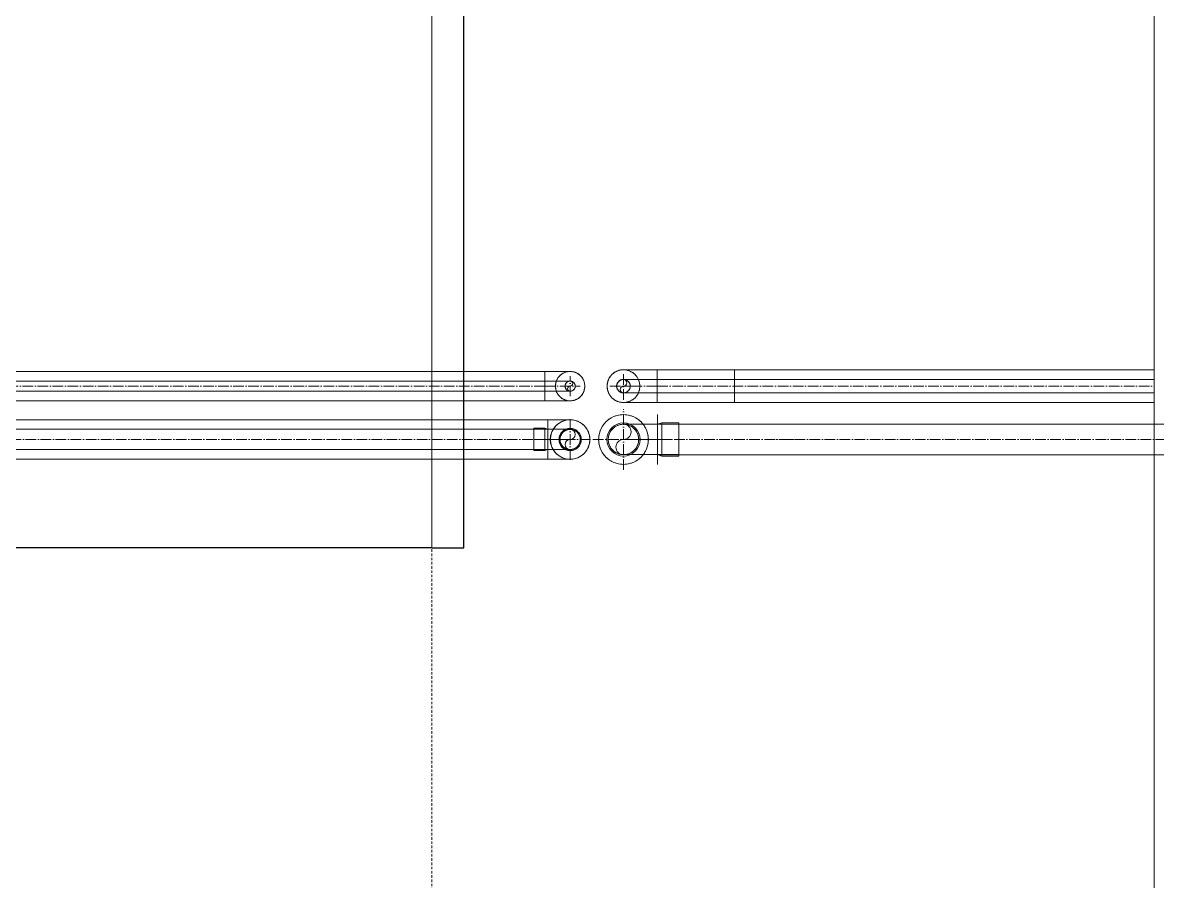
# Model space of a CAD drawing. Header units: millimetres. Extents: x -88595 to 880822, y -1054509 to -148035.
# Drawn here: x 183320 to 184383, y -243409 to -242604 of the extents above; entities that cross this region are included whole.
import ezdxf

# ---------------------------------------------------------------- set-up
doc = ezdxf.new("R2010")
doc.units = ezdxf.units.MM
doc.linetypes.add('$0$ADSK_Осевая', pattern=[14, 10, -2, 0, -2])
doc.linetypes.add('Сверху', pattern=[3.96875, 2.38125, -1.5875])
for name, color, linetype, lineweight in [('Изоляция', 7, 'Continuous', 18), ('Оборудование', 7, 'Continuous', 18), ('Стены внутренние', 7, 'Continuous', 18), ('Стены наружные', 7, 'Continuous', 18), ('Трубопровод', 7, 'Continuous', 18), ('Трубопроводы', 7, 'Continuous', 18), ('Узлы', 7, 'Continuous', 18)]:
    doc.layers.add(name, color=color, linetype=linetype, lineweight=lineweight)

# ---------------------------------------------------------------- blocks, each defined once
blk = doc.blocks.new('$0$ADSK_МедьПайка_Отвод-гнутая труба - Отвод _гнутая труба_-3197929-В_Координация_1 этаж ОВ3')
at = {"layer": 'Трубопроводы', "color": 190, "true_color": 0x8000ff}
for p, q in [((7780.8, 18652.2), (7780.8, 18647.4)), ((7780.8, 18647.4), (7780.8, 18642.7))]:
    blk.add_line(p, q, dxfattribs=at)
at = {"layer": 'Трубопроводы', "color": 190, "true_color": 0x8000ff, "flags": 128}
for points in [[(7780.8, 18652.2), (7781.7, 18652.2), (7782.7, 18652.2), (7783.6, 18652.2), (7784.6, 18652.2), (7785.5, 18652.2), (7786.4, 18652.2), (7787.4, 18652.2), (7788.3, 18652.2), (7789.2, 18652.2), (7790.1, 18652.2), (7790.9, 18652.2), (7791.8, 18652.2), (7792.6, 18652.2), (7793.4, 18652.2), (7794.2, 18652.2), (7795, 18652.2), (7795.8, 18652.2), (7796.5, 18652.2), (7797.2, 18652.2), (7797.9, 18652.2), (7798.5, 18652.2), (7799.1, 18652.2), (7799.7, 18652.2), (7800.3, 18652.2), (7800.8, 18652.2), (7801.3, 18652.2), (7801.8, 18652.2), (7802.2, 18652.2), (7802.6, 18652.2), (7803, 18652.2), (7803.3, 18652.2), (7803.6, 18652.2), (7803.8, 18652.2), (7804.1, 18652.2), (7804.2, 18652.2), (7804.4, 18652.2), (7804.5, 18652.2), (7804.6, 18652.2), (7804.6, 18652.2)], [(7799.8, 18647.4), (7799.8, 18647.6), (7799.8, 18647.8), (7799.9, 18648), (7799.9, 18648.2), (7799.9, 18648.4), (7800, 18648.6), (7800, 18648.7), (7800.1, 18648.9), (7800.1, 18649.1), (7800.2, 18649.3), (7800.3, 18649.5), (7800.4, 18649.6), (7800.5, 18649.8), (7800.6, 18650), (7800.7, 18650.1), (7800.8, 18650.3), (7800.9, 18650.4), (7801, 18650.6), (7801.1, 18650.7), (7801.3, 18650.8), (7801.4, 18651), (7801.6, 18651.1), (7801.7, 18651.2), (7801.9, 18651.3), (7802, 18651.4), (7802.2, 18651.5), (7802.3, 18651.6), (7802.5, 18651.7), (7802.7, 18651.8), (7802.9, 18651.9), (7803, 18651.9), (7803.2, 18652), (7803.4, 18652), (7803.6, 18652.1), (7803.8, 18652.1), (7804, 18652.2), (7804.2, 18652.2), (7804.3, 18652.2), (7804.5, 18652.2), (7804.6, 18652.2)], [(7804.6, 18652.2), (7804.8, 18652.2), (7805, 18652.2), (7805.2, 18652.2), (7805.3, 18652.1), (7805.5, 18652.1), (7805.7, 18652.1), (7805.9, 18652), (7806.1, 18652), (7806.3, 18651.9), (7806.4, 18651.8), (7806.6, 18651.7), (7806.8, 18651.7), (7807, 18651.6), (7807.1, 18651.5), (7807.3, 18651.4), (7807.4, 18651.3), (7807.6, 18651.1), (7807.7, 18651), (7807.9, 18650.9), (7808, 18650.7), (7808.1, 18650.6), (7808.3, 18650.5), (7808.4, 18650.3), (7808.5, 18650.2), (7808.6, 18650), (7808.7, 18649.8), (7808.8, 18649.7), (7808.9, 18649.5), (7809, 18649.3), (7809, 18649.2), (7809.1, 18649), (7809.2, 18648.8), (7809.2, 18648.6), (7809.2, 18648.4), (7809.3, 18648.2), (7809.3, 18648.1), (7809.3, 18647.9), (7809.3, 18647.7), (7809.4, 18647.5), (7809.4, 18647.4)], [(7804.6, 18642.7), (7804.6, 18642.7), (7804.5, 18642.7), (7804.4, 18642.7), (7804.3, 18642.7), (7804.1, 18642.7), (7803.9, 18642.7), (7803.7, 18642.7), (7803.4, 18642.7), (7803.1, 18642.7), (7802.7, 18642.7), (7802.3, 18642.7), (7801.9, 18642.7), (7801.4, 18642.7), (7801, 18642.7), (7800.4, 18642.7), (7799.9, 18642.7), (7799.3, 18642.7), (7798.7, 18642.7), (7798, 18642.7), (7797.4, 18642.7), (7796.7, 18642.7), (7796, 18642.7), (7795.2, 18642.7), (7794.4, 18642.7), (7793.6, 18642.7), (7792.8, 18642.7), (7792, 18642.7), (7791.2, 18642.7), (7790.3, 18642.7), (7789.4, 18642.7), (7788.5, 18642.7), (7787.6, 18642.7), (7786.7, 18642.7), (7785.8, 18642.7), (7784.8, 18642.7), (7783.9, 18642.7), (7782.9, 18642.7), (7782, 18642.7), (7781, 18642.7), (7780.8, 18642.7)], [(7804.6, 18642.7), (7804.4, 18642.7), (7804.2, 18642.7), (7804, 18642.7), (7803.8, 18642.7), (7803.6, 18642.8), (7803.5, 18642.8), (7803.3, 18642.9), (7803.1, 18642.9), (7802.9, 18643), (7802.7, 18643), (7802.6, 18643.1), (7802.4, 18643.2), (7802.2, 18643.3), (7802.1, 18643.4), (7801.9, 18643.5), (7801.7, 18643.6), (7801.6, 18643.7), (7801.5, 18643.9), (7801.3, 18644), (7801.2, 18644.1), (7801, 18644.3), (7800.9, 18644.4), (7800.8, 18644.5), (7800.7, 18644.7), (7800.6, 18644.9), (7800.5, 18645), (7800.4, 18645.2), (7800.3, 18645.4), (7800.2, 18645.5), (7800.2, 18645.7), (7800.1, 18645.9), (7800, 18646.1), (7800, 18646.3), (7799.9, 18646.4), (7799.9, 18646.6), (7799.9, 18646.8), (7799.9, 18647), (7799.8, 18647.2), (7799.8, 18647.4), (7799.8, 18647.4)], [(7809.4, 18647.4), (7809.3, 18647.2), (7809.3, 18647.1), (7809.3, 18646.9), (7809.3, 18646.7), (7809.3, 18646.5), (7809.2, 18646.3), (7809.2, 18646.1), (7809.1, 18645.9), (7809, 18645.8), (7809, 18645.6), (7808.9, 18645.4), (7808.8, 18645.2), (7808.7, 18645.1), (7808.6, 18644.9), (7808.5, 18644.7), (7808.4, 18644.6), (7808.3, 18644.4), (7808.2, 18644.3), (7808, 18644.2), (7807.9, 18644), (7807.8, 18643.9), (7807.6, 18643.8), (7807.5, 18643.6), (7807.3, 18643.5), (7807.2, 18643.4), (7807, 18643.3), (7806.8, 18643.2), (7806.7, 18643.1), (7806.5, 18643.1), (7806.3, 18643), (7806.1, 18642.9), (7806, 18642.9), (7805.8, 18642.8), (7805.6, 18642.8), (7805.4, 18642.7), (7805.2, 18642.7), (7805, 18642.7), (7804.8, 18642.7), (7804.6, 18642.7), (7804.6, 18642.7)]]:
    blk.add_lwpolyline(points, dxfattribs=at)
at = {"layer": 'Трубопроводы', "color": 190, "true_color": 0x8000ff}
for start, end in [(0, 180), (180, 0)]:
    blk.add_arc((7804.6, 18647.4), 4.76, start, end, dxfattribs=at)
blk = doc.blocks.new('$0$ADSK_МедьПайка_Отвод - Отвод медный под пайку двухраструбный-3266886-В_Координация_1 этаж ОВ3')
at = {"layer": 'Трубопроводы', "color": 134, "true_color": 0x00a6a6}
for p, q in [((3990.8, 16723.7), (3980.4, 16723.7)), ((3980.4, 16723.7), (3980.4, 16713.2)), ((3990.8, 16722.8), (3980.4, 16722.8)), ((3980.4, 16713.2), (3980.4, 16722.8)), ((3993.4, 16722.8), (3990.8, 16723.7)), ((3990.8, 16713.2), (3990.8, 16723.7)), ((3993.4, 16722.8), (3990.8, 16722.8)), ((3993.4, 16722.8), (3993.4, 16713.2)), ((3993.4, 16722.8), (3993.4, 16713.2)), ((3980.4, 16713.2), (3980.4, 16702.8)), ((3980.4, 16703.7), (3980.4, 16713.2)), ((3990.8, 16702.8), (3990.8, 16713.2)), ((3993.4, 16713.2), (3993.4, 16703.7)), ((3993.4, 16713.2), (3993.4, 16703.7)), ((3980.4, 16703.7), (3990.8, 16703.7)), ((3980.4, 16702.8), (3990.8, 16702.8)), ((3990.8, 16702.8), (3993.4, 16703.7)), ((3990.8, 16703.7), (3993.4, 16703.7))]:
    blk.add_line(p, q, dxfattribs=at)
at = {"layer": 'Трубопроводы', "color": 134, "true_color": 0x00a6a6, "flags": 128}
for points in [[(3993.4, 16722.8), (3994.2, 16722.8), (3995, 16722.8), (3995.9, 16722.8), (3996.7, 16722.8), (3997.5, 16722.8), (3998.4, 16722.8), (3999.2, 16722.8), (4000, 16722.8), (4000.8, 16722.8), (4001.5, 16722.8), (4002.3, 16722.8), (4003.1, 16722.8), (4003.8, 16722.8), (4004.5, 16722.8), (4005.2, 16722.8), (4005.9, 16722.8), (4006.6, 16722.8), (4007.2, 16722.8), (4007.8, 16722.8), (4008.4, 16722.8), (4009, 16722.8), (4009.5, 16722.8), (4010.1, 16722.8), (4010.6, 16722.8), (4011, 16722.8), (4011.5, 16722.8), (4011.9, 16722.8), (4012.3, 16722.8), (4012.6, 16722.8), (4012.9, 16722.8), (4013.2, 16722.8), (4013.5, 16722.8), (4013.7, 16722.8), (4013.9, 16722.8), (4014.1, 16722.8), (4014.2, 16722.8), (4014.3, 16722.8), (4014.3, 16722.8), (4014.4, 16722.8)], [(4004.8, 16713.2), (4004.8, 16713.6), (4004.9, 16714), (4004.9, 16714.4), (4005, 16714.8), (4005, 16715.1), (4005.1, 16715.5), (4005.2, 16715.9), (4005.3, 16716.2), (4005.4, 16716.6), (4005.6, 16716.9), (4005.7, 16717.3), (4005.9, 16717.6), (4006.1, 16718), (4006.3, 16718.3), (4006.5, 16718.6), (4006.7, 16718.9), (4007, 16719.2), (4007.2, 16719.5), (4007.5, 16719.8), (4007.7, 16720.1), (4008, 16720.3), (4008.3, 16720.6), (4008.6, 16720.8), (4008.9, 16721), (4009.2, 16721.3), (4009.5, 16721.5), (4009.9, 16721.6), (4010.2, 16721.8), (4010.6, 16722), (4010.9, 16722.1), (4011.3, 16722.2), (4011.6, 16722.4), (4012, 16722.5), (4012.4, 16722.6), (4012.7, 16722.6), (4013.1, 16722.7), (4013.5, 16722.7), (4013.9, 16722.8), (4014.3, 16722.8), (4014.4, 16722.8)], [(4014.4, 16722.8), (4014.7, 16722.8), (4015.1, 16722.7), (4015.5, 16722.7), (4015.9, 16722.6), (4016.3, 16722.6), (4016.6, 16722.5), (4017, 16722.4), (4017.4, 16722.3), (4017.7, 16722.2), (4018.1, 16722), (4018.4, 16721.9), (4018.8, 16721.7), (4019.1, 16721.5), (4019.4, 16721.3), (4019.7, 16721.1), (4020.1, 16720.9), (4020.4, 16720.6), (4020.6, 16720.4), (4020.9, 16720.1), (4021.2, 16719.9), (4021.5, 16719.6), (4021.7, 16719.3), (4021.9, 16719), (4022.2, 16718.7), (4022.4, 16718.4), (4022.6, 16718.1), (4022.8, 16717.7), (4022.9, 16717.4), (4023.1, 16717), (4023.2, 16716.7), (4023.4, 16716.3), (4023.5, 16716), (4023.6, 16715.6), (4023.7, 16715.2), (4023.7, 16714.9), (4023.8, 16714.5), (4023.8, 16714.1), (4023.9, 16713.7), (4023.9, 16713.3), (4023.9, 16713.2)], [(4014.4, 16703.7), (4014, 16703.7), (4013.6, 16703.7), (4013.2, 16703.8), (4012.8, 16703.8), (4012.5, 16703.9), (4012.1, 16704), (4011.7, 16704.1), (4011.4, 16704.2), (4011, 16704.3), (4010.7, 16704.5), (4010.3, 16704.6), (4010, 16704.8), (4009.6, 16705), (4009.3, 16705.2), (4009, 16705.4), (4008.7, 16705.6), (4008.4, 16705.8), (4008.1, 16706.1), (4007.8, 16706.3), (4007.5, 16706.6), (4007.3, 16706.9), (4007, 16707.2), (4006.8, 16707.5), (4006.6, 16707.8), (4006.3, 16708.1), (4006.1, 16708.4), (4006, 16708.8), (4005.8, 16709.1), (4005.6, 16709.4), (4005.5, 16709.8), (4005.4, 16710.1), (4005.2, 16710.5), (4005.1, 16710.9), (4005, 16711.2), (4005, 16711.6), (4004.9, 16712), (4004.9, 16712.4), (4004.9, 16712.8), (4004.8, 16713.1), (4004.8, 16713.2)], [(4023.9, 16713.2), (4023.9, 16712.9), (4023.9, 16712.5), (4023.8, 16712.1), (4023.8, 16711.7), (4023.7, 16711.3), (4023.6, 16711), (4023.5, 16710.6), (4023.4, 16710.2), (4023.3, 16709.9), (4023.1, 16709.5), (4023, 16709.2), (4022.8, 16708.8), (4022.6, 16708.5), (4022.4, 16708.2), (4022.2, 16707.9), (4022, 16707.6), (4021.8, 16707.3), (4021.5, 16707), (4021.3, 16706.7), (4021, 16706.4), (4020.7, 16706.1), (4020.4, 16705.9), (4020.1, 16705.7), (4019.8, 16705.4), (4019.5, 16705.2), (4019.2, 16705), (4018.9, 16704.8), (4018.5, 16704.7), (4018.2, 16704.5), (4017.8, 16704.4), (4017.5, 16704.2), (4017.1, 16704.1), (4016.7, 16704), (4016.4, 16703.9), (4016, 16703.9), (4015.6, 16703.8), (4015.2, 16703.8), (4014.8, 16703.7), (4014.5, 16703.7), (4014.4, 16703.7)], [(4014.4, 16703.7), (4014.3, 16703.7), (4014.3, 16703.7), (4014.2, 16703.7), (4014.1, 16703.7), (4013.9, 16703.7), (4013.8, 16703.7), (4013.5, 16703.7), (4013.3, 16703.7), (4013, 16703.7), (4012.7, 16703.7), (4012.4, 16703.7), (4012, 16703.7), (4011.6, 16703.7), (4011.2, 16703.7), (4010.7, 16703.7), (4010.2, 16703.7), (4009.7, 16703.7), (4009.2, 16703.7), (4008.6, 16703.7), (4008, 16703.7), (4007.4, 16703.7), (4006.7, 16703.7), (4006.1, 16703.7), (4005.4, 16703.7), (4004.7, 16703.7), (4004, 16703.7), (4003.3, 16703.7), (4002.5, 16703.7), (4001.7, 16703.7), (4001, 16703.7), (4000.2, 16703.7), (3999.4, 16703.7), (3998.6, 16703.7), (3997.8, 16703.7), (3996.9, 16703.7), (3996.1, 16703.7), (3995.3, 16703.7), (3994.4, 16703.7), (3993.6, 16703.7), (3993.4, 16703.7)]]:
    blk.add_lwpolyline(points, dxfattribs=at)
at = {"layer": 'Трубопроводы', "color": 134, "true_color": 0x00a6a6}
for radius, start, end in [(10.4, 0, 180), (10.4, 0, 180), (9.53, 0, 180), (9.53, 0, 180), (9.53, 0, 180), (10.4, 180, 0), (10.4, 180, 0), (9.53, 180, 0), (9.53, 180, 0), (9.53, 180, 0)]:
    blk.add_arc((4014.4, 16713.2), radius, start, end, dxfattribs=at)
blk = doc.blocks.new('$0$ADSK_МедьПайка_Отвод-гнутая труба - Отвод _гнутая труба_-V50-В_Координация_1 этаж ОВ3')
at = {"layer": 'Трубопроводы', "color": 190, "true_color": 0x8000ff}
for p, q in [((4096.1, 16763.2), (4096.1, 16769.6)), ((4096.1, 16756.9), (4096.1, 16763.2))]:
    blk.add_line(p, q, dxfattribs=at)
at = {"layer": 'Трубопроводы', "color": 190, "true_color": 0x8000ff, "flags": 128}
for points in [[(4058, 16763.2), (4058, 16763.5), (4058, 16763.7), (4058.1, 16764), (4058.1, 16764.3), (4058.1, 16764.5), (4058.2, 16764.7), (4058.3, 16765), (4058.3, 16765.2), (4058.4, 16765.5), (4058.5, 16765.7), (4058.6, 16765.9), (4058.7, 16766.2), (4058.9, 16766.4), (4059, 16766.6), (4059.1, 16766.8), (4059.3, 16767), (4059.4, 16767.2), (4059.6, 16767.4), (4059.8, 16767.6), (4059.9, 16767.8), (4060.1, 16768), (4060.3, 16768.1), (4060.5, 16768.3), (4060.7, 16768.4), (4060.9, 16768.6), (4061.1, 16768.7), (4061.4, 16768.8), (4061.6, 16769), (4061.8, 16769.1), (4062.1, 16769.2), (4062.3, 16769.2), (4062.5, 16769.3), (4062.8, 16769.4), (4063, 16769.4), (4063.3, 16769.5), (4063.5, 16769.5), (4063.8, 16769.6), (4064, 16769.6), (4064.3, 16769.6), (4064.4, 16769.6)], [(4064.4, 16769.6), (4064.6, 16769.6), (4064.9, 16769.6), (4065.1, 16769.5), (4065.4, 16769.5), (4065.6, 16769.5), (4065.9, 16769.4), (4066.1, 16769.3), (4066.4, 16769.3), (4066.6, 16769.2), (4066.8, 16769.1), (4067.1, 16769), (4067.3, 16768.9), (4067.5, 16768.8), (4067.7, 16768.6), (4067.9, 16768.5), (4068.2, 16768.3), (4068.4, 16768.2), (4068.5, 16768), (4068.7, 16767.8), (4068.9, 16767.7), (4069.1, 16767.5), (4069.3, 16767.3), (4069.4, 16767.1), (4069.6, 16766.9), (4069.7, 16766.7), (4069.8, 16766.5), (4070, 16766.2), (4070.1, 16766), (4070.2, 16765.8), (4070.3, 16765.5), (4070.4, 16765.3), (4070.4, 16765.1), (4070.5, 16764.8), (4070.6, 16764.6), (4070.6, 16764.3), (4070.7, 16764.1), (4070.7, 16763.8), (4070.7, 16763.6), (4070.7, 16763.3), (4070.7, 16763.2)], [(4064.4, 16769.6), (4064.4, 16769.6), (4064.5, 16769.6), (4064.6, 16769.6), (4064.8, 16769.6), (4065, 16769.6), (4065.3, 16769.6), (4065.6, 16769.6), (4066, 16769.6), (4066.4, 16769.6), (4066.9, 16769.6), (4067.4, 16769.6), (4068, 16769.6), (4068.6, 16769.6), (4069.2, 16769.6), (4069.9, 16769.6), (4070.6, 16769.6), (4071.4, 16769.6), (4072.2, 16769.6), (4073.1, 16769.6), (4074, 16769.6), (4074.9, 16769.6), (4075.9, 16769.6), (4076.9, 16769.6), (4077.9, 16769.6), (4079, 16769.6), (4080, 16769.6), (4081.1, 16769.6), (4082.3, 16769.6), (4083.4, 16769.6), (4084.6, 16769.6), (4085.8, 16769.6), (4087, 16769.6), (4088.2, 16769.6), (4089.5, 16769.6), (4090.7, 16769.6), (4092, 16769.6), (4093.2, 16769.6), (4094.5, 16769.6), (4095.8, 16769.6), (4096.1, 16769.6)], [(4064.4, 16756.9), (4064.1, 16756.9), (4063.9, 16756.9), (4063.6, 16756.9), (4063.4, 16757), (4063.1, 16757), (4062.9, 16757.1), (4062.6, 16757.1), (4062.4, 16757.2), (4062.1, 16757.3), (4061.9, 16757.4), (4061.7, 16757.5), (4061.4, 16757.6), (4061.2, 16757.7), (4061, 16757.9), (4060.8, 16758), (4060.6, 16758.1), (4060.4, 16758.3), (4060.2, 16758.5), (4060, 16758.6), (4059.8, 16758.8), (4059.6, 16759), (4059.5, 16759.2), (4059.3, 16759.4), (4059.2, 16759.6), (4059, 16759.8), (4058.9, 16760), (4058.8, 16760.2), (4058.6, 16760.5), (4058.5, 16760.7), (4058.4, 16760.9), (4058.4, 16761.2), (4058.3, 16761.4), (4058.2, 16761.7), (4058.2, 16761.9), (4058.1, 16762.2), (4058.1, 16762.4), (4058, 16762.7), (4058, 16762.9), (4058, 16763.2), (4058, 16763.2)], [(4070.7, 16763.2), (4070.7, 16763), (4070.7, 16762.7), (4070.7, 16762.5), (4070.6, 16762.2), (4070.6, 16762), (4070.5, 16761.7), (4070.5, 16761.5), (4070.4, 16761.2), (4070.3, 16761), (4070.2, 16760.8), (4070.1, 16760.5), (4070, 16760.3), (4069.9, 16760.1), (4069.7, 16759.9), (4069.6, 16759.7), (4069.5, 16759.4), (4069.3, 16759.2), (4069.1, 16759.1), (4069, 16758.9), (4068.8, 16758.7), (4068.6, 16758.5), (4068.4, 16758.3), (4068.2, 16758.2), (4068, 16758), (4067.8, 16757.9), (4067.6, 16757.8), (4067.4, 16757.6), (4067.1, 16757.5), (4066.9, 16757.4), (4066.7, 16757.3), (4066.4, 16757.2), (4066.2, 16757.2), (4065.9, 16757.1), (4065.7, 16757), (4065.4, 16757), (4065.2, 16756.9), (4064.9, 16756.9), (4064.7, 16756.9), (4064.4, 16756.9), (4064.4, 16756.9)], [(4096.1, 16756.9), (4094.8, 16756.9), (4093.6, 16756.9), (4092.3, 16756.9), (4091.1, 16756.9), (4089.8, 16756.9), (4088.6, 16756.9), (4087.3, 16756.9), (4086.1, 16756.9), (4084.9, 16756.9), (4083.7, 16756.9), (4082.6, 16756.9), (4081.5, 16756.9), (4080.3, 16756.9), (4079.2, 16756.9), (4078.2, 16756.9), (4077.2, 16756.9), (4076.1, 16756.9), (4075.2, 16756.9), (4074.2, 16756.9), (4073.3, 16756.9), (4072.5, 16756.9), (4071.6, 16756.9), (4070.9, 16756.9), (4070.1, 16756.9), (4069.4, 16756.9), (4068.7, 16756.9), (4068.1, 16756.9), (4067.5, 16756.9), (4067, 16756.9), (4066.5, 16756.9), (4066.1, 16756.9), (4065.7, 16756.9), (4065.4, 16756.9), (4065.1, 16756.9), (4064.8, 16756.9), (4064.6, 16756.9), (4064.5, 16756.9), (4064.4, 16756.9), (4064.4, 16756.9)]]:
    blk.add_lwpolyline(points, dxfattribs=at)
at = {"layer": 'Трубопроводы', "color": 190, "true_color": 0x8000ff}
for start, end in [(0, 180), (180, 0)]:
    blk.add_arc((4064.4, 16763.2), 6.35, start, end, dxfattribs=at)
blk = doc.blocks.new('$0$ADSK_МедьПайка_Отвод - Отвод медный под пайку двухраструбный-V51-В_Координация_1 этаж ОВ3')
at = {"layer": 'Трубопроводы', "color": 134, "true_color": 0x00a6a6}
for p, q in [((4100.4, 16728.8), (4096.4, 16727.5)), ((4100.4, 16727.5), (4096.4, 16727.5)), ((4096.4, 16713.2), (4096.4, 16727.5)), ((4096.4, 16713.2), (4096.4, 16727.5)), ((4116.4, 16728.8), (4100.4, 16728.8)), ((4100.4, 16728.8), (4100.4, 16713.2)), ((4116.4, 16727.5), (4100.4, 16727.5)), ((4116.4, 16713.2), (4116.4, 16728.8)), ((4116.4, 16727.5), (4116.4, 16713.2)), ((4096.4, 16699), (4096.4, 16713.2)), ((4096.4, 16699), (4096.4, 16713.2)), ((4100.4, 16713.2), (4100.4, 16697.7)), ((4116.4, 16697.7), (4116.4, 16713.2)), ((4116.4, 16713.2), (4116.4, 16699)), ((4096.4, 16699), (4100.4, 16697.7)), ((4096.4, 16699), (4100.4, 16699)), ((4100.4, 16699), (4116.4, 16699)), ((4100.4, 16697.7), (4116.4, 16697.7))]:
    blk.add_line(p, q, dxfattribs=at)
at = {"layer": 'Трубопроводы', "color": 134, "true_color": 0x00a6a6, "flags": 128}
for points in [[(4050.1, 16713.2), (4050.1, 16713.8), (4050.1, 16714.4), (4050.2, 16715), (4050.3, 16715.5), (4050.4, 16716.1), (4050.5, 16716.6), (4050.6, 16717.2), (4050.8, 16717.7), (4051, 16718.3), (4051.2, 16718.8), (4051.4, 16719.3), (4051.7, 16719.8), (4052, 16720.3), (4052.3, 16720.8), (4052.6, 16721.3), (4052.9, 16721.8), (4053.3, 16722.2), (4053.6, 16722.7), (4054, 16723.1), (4054.4, 16723.5), (4054.8, 16723.9), (4055.3, 16724.3), (4055.7, 16724.6), (4056.2, 16724.9), (4056.6, 16725.3), (4057.1, 16725.6), (4057.6, 16725.8), (4058.1, 16726.1), (4058.7, 16726.3), (4059.2, 16726.6), (4059.7, 16726.8), (4060.3, 16726.9), (4060.8, 16727.1), (4061.4, 16727.2), (4061.9, 16727.3), (4062.5, 16727.4), (4063.1, 16727.5), (4063.6, 16727.5), (4064.2, 16727.5), (4064.4, 16727.5)], [(4064.4, 16727.5), (4064.9, 16727.5), (4065.5, 16727.5), (4066.1, 16727.4), (4066.6, 16727.3), (4067.2, 16727.2), (4067.8, 16727.1), (4068.3, 16727), (4068.9, 16726.8), (4069.4, 16726.6), (4069.9, 16726.4), (4070.4, 16726.2), (4071, 16725.9), (4071.5, 16725.6), (4072, 16725.3), (4072.4, 16725), (4072.9, 16724.7), (4073.3, 16724.3), (4073.8, 16724), (4074.2, 16723.6), (4074.6, 16723.2), (4075, 16722.8), (4075.4, 16722.3), (4075.7, 16721.9), (4076.1, 16721.4), (4076.4, 16721), (4076.7, 16720.5), (4077, 16720), (4077.2, 16719.5), (4077.5, 16718.9), (4077.7, 16718.4), (4077.9, 16717.9), (4078, 16717.3), (4078.2, 16716.8), (4078.3, 16716.2), (4078.4, 16715.7), (4078.5, 16715.1), (4078.6, 16714.5), (4078.6, 16714), (4078.6, 16713.4), (4078.6, 16713.2)], [(4064.4, 16727.5), (4064.4, 16727.5), (4064.5, 16727.5), (4064.6, 16727.5), (4064.8, 16727.5), (4065, 16727.5), (4065.3, 16727.5), (4065.6, 16727.5), (4066, 16727.5), (4066.4, 16727.5), (4066.9, 16727.5), (4067.4, 16727.5), (4068, 16727.5), (4068.6, 16727.5), (4069.3, 16727.5), (4070, 16727.5), (4070.7, 16727.5), (4071.5, 16727.5), (4072.3, 16727.5), (4073.2, 16727.5), (4074.1, 16727.5), (4075, 16727.5), (4076, 16727.5), (4077, 16727.5), (4078, 16727.5), (4079.1, 16727.5), (4080.2, 16727.5), (4081.3, 16727.5), (4082.4, 16727.5), (4083.6, 16727.5), (4084.8, 16727.5), (4086, 16727.5), (4087.2, 16727.5), (4088.4, 16727.5), (4089.7, 16727.5), (4090.9, 16727.5), (4092.2, 16727.5), (4093.5, 16727.5), (4094.7, 16727.5), (4096, 16727.5), (4096.4, 16727.5)], [(4064.4, 16699), (4063.8, 16699), (4063.2, 16699), (4062.7, 16699.1), (4062.1, 16699.1), (4061.5, 16699.2), (4061, 16699.4), (4060.4, 16699.5), (4059.9, 16699.7), (4059.3, 16699.9), (4058.8, 16700.1), (4058.3, 16700.3), (4057.8, 16700.6), (4057.3, 16700.8), (4056.8, 16701.1), (4056.3, 16701.5), (4055.8, 16701.8), (4055.4, 16702.1), (4054.9, 16702.5), (4054.5, 16702.9), (4054.1, 16703.3), (4053.7, 16703.7), (4053.4, 16704.1), (4053, 16704.6), (4052.7, 16705), (4052.3, 16705.5), (4052, 16706), (4051.8, 16706.5), (4051.5, 16707), (4051.3, 16707.5), (4051, 16708.1), (4050.9, 16708.6), (4050.7, 16709.1), (4050.5, 16709.7), (4050.4, 16710.3), (4050.3, 16710.8), (4050.2, 16711.4), (4050.1, 16711.9), (4050.1, 16712.5), (4050.1, 16713.1), (4050.1, 16713.2)], [(4078.6, 16713.2), (4078.6, 16712.7), (4078.6, 16712.1), (4078.5, 16711.5), (4078.5, 16711), (4078.4, 16710.4), (4078.2, 16709.8), (4078.1, 16709.3), (4077.9, 16708.7), (4077.7, 16708.2), (4077.5, 16707.7), (4077.3, 16707.2), (4077, 16706.6), (4076.8, 16706.1), (4076.5, 16705.7), (4076.2, 16705.2), (4075.8, 16704.7), (4075.5, 16704.3), (4075.1, 16703.8), (4074.7, 16703.4), (4074.3, 16703), (4073.9, 16702.6), (4073.5, 16702.2), (4073, 16701.9), (4072.6, 16701.5), (4072.1, 16701.2), (4071.6, 16700.9), (4071.1, 16700.6), (4070.6, 16700.4), (4070.1, 16700.1), (4069.5, 16699.9), (4069, 16699.7), (4068.5, 16699.6), (4067.9, 16699.4), (4067.4, 16699.3), (4066.8, 16699.2), (4066.2, 16699.1), (4065.7, 16699), (4065.1, 16699), (4064.5, 16699), (4064.4, 16699)], [(4096.4, 16699), (4095.1, 16699), (4093.8, 16699), (4092.5, 16699), (4091.3, 16699), (4090, 16699), (4088.8, 16699), (4087.5, 16699), (4086.3, 16699), (4085.1, 16699), (4083.9, 16699), (4082.7, 16699), (4081.6, 16699), (4080.5, 16699), (4079.4, 16699), (4078.3, 16699), (4077.3, 16699), (4076.2, 16699), (4075.3, 16699), (4074.3, 16699), (4073.4, 16699), (4072.5, 16699), (4071.7, 16699), (4070.9, 16699), (4070.1, 16699), (4069.4, 16699), (4068.8, 16699), (4068.1, 16699), (4067.6, 16699), (4067, 16699), (4066.5, 16699), (4066.1, 16699), (4065.7, 16699), (4065.4, 16699), (4065.1, 16699), (4064.8, 16699), (4064.6, 16699), (4064.5, 16699), (4064.4, 16699), (4064.4, 16699)]]:
    blk.add_lwpolyline(points, dxfattribs=at)
at = {"layer": 'Трубопроводы', "color": 134, "true_color": 0x00a6a6}
for radius, start, end in [(15.6, 0, 180), (15.6, 0, 180), (14.3, 0, 180), (14.3, 0, 180), (14.3, 0, 180), (15.6, 180, 0), (15.6, 180, 0), (14.3, 180, 0), (14.3, 180, 0), (14.3, 180, 360)]:
    blk.add_arc((4064.4, 16713.2), radius, start, end, dxfattribs=at)
blk = doc.blocks.new('1 этаж')
at = {"layer": 'Стены внутренние'}
blk.add_line((219832.7, 685217.6), (219832.7, 689872.6), dxfattribs=at)
at = {"layer": 'Стены наружные', "lineweight": 30}
for p, q in [((219862.7, 685217.6), (219862.7, 689842.6)), ((219832.7, 685217.6), (219862.7, 685217.6))]:
    blk.add_line(p, q, dxfattribs=at)
at = {"layer": 'Узлы', "lineweight": 30}
blk.add_line((219832.7, 685217.6), (219442.7, 685217.6), dxfattribs=at)
at = {"layer": 'Узлы', "linetype": 'Сверху', "lineweight": 9}
blk.add_line((219832.7, 683487.6), (219832.7, 685217.6), dxfattribs=at)

msp = doc.modelspace()

# ---------------------------------------------------------------- linework, layer by layer
at = {"layer": 'Изоляция', "color": 190, "true_color": 0x8000ff}
for p, q in [((184380, -242047.8), (184380, -246158.5)), ((183809, -242931.4), (182457.4, -242931.4)), ((183809, -242958.9), (183809, -242931.4)), ((184380, -242929.8), (183914.5, -242929.8)), ((183914.5, -242929.8), (183914.5, -242960.5)), ((183914.5, -242929.8), (183914.5, -242960.5)), ((183986.9, -242960.5), (183986.9, -242929.8)), ((182457.4, -242958.9), (183809, -242958.9)), ((183914.5, -242960.5), (184380, -242960.5))]:
    msp.add_line(p, q, dxfattribs=at)
at = {"layer": 'Изоляция', "color": 134, "true_color": 0x00a6a6}
for p, q in [((183832.8, -242976.6), (182524.5, -242976.6)), ((183811.8, -243013.7), (183811.8, -242976.6)), ((183914.8, -242971.9), (183914.8, -243018.5)), ((183914.8, -242971.9), (183914.8, -243018.5)), ((182524.5, -243013.7), (183832.8, -243013.7))]:
    msp.add_line(p, q, dxfattribs=at)
at = {"layer": 'Изоляция', "color": 190, "true_color": 0x8000ff, "flags": 128}
for points in [[(183809, -242931.4), (183809.9, -242931.4), (183810.9, -242931.4), (183811.8, -242931.4), (183812.7, -242931.4), (183813.7, -242931.4), (183814.6, -242931.4), (183815.5, -242931.4), (183816.4, -242931.4), (183817.3, -242931.4), (183818.2, -242931.4), (183819.1, -242931.4), (183819.9, -242931.4), (183820.8, -242931.4), (183821.6, -242931.4), (183822.4, -242931.4), (183823.2, -242931.4), (183823.9, -242931.4), (183824.6, -242931.4), (183825.3, -242931.4), (183826, -242931.4), (183826.7, -242931.4), (183827.3, -242931.4), (183827.9, -242931.4), (183828.5, -242931.4), (183829, -242931.4), (183829.5, -242931.4), (183829.9, -242931.4), (183830.4, -242931.4), (183830.8, -242931.4), (183831.1, -242931.4), (183831.5, -242931.4), (183831.8, -242931.4), (183832, -242931.4), (183832.2, -242931.4), (183832.4, -242931.4), (183832.6, -242931.4), (183832.7, -242931.4), (183832.7, -242931.4), (183832.8, -242931.4)], [(183819, -242945.2), (183819, -242944.6), (183819, -242944.1), (183819.1, -242943.5), (183819.2, -242943), (183819.3, -242942.4), (183819.4, -242941.9), (183819.5, -242941.4), (183819.7, -242940.8), (183819.9, -242940.3), (183820.1, -242939.8), (183820.3, -242939.3), (183820.5, -242938.8), (183820.8, -242938.3), (183821.1, -242937.9), (183821.4, -242937.4), (183821.7, -242937), (183822.1, -242936.5), (183822.4, -242936.1), (183822.8, -242935.7), (183823.2, -242935.3), (183823.6, -242934.9), (183824, -242934.6), (183824.4, -242934.2), (183824.9, -242933.9), (183825.3, -242933.6), (183825.8, -242933.3), (183826.3, -242933), (183826.8, -242932.8), (183827.3, -242932.6), (183827.8, -242932.3), (183828.3, -242932.2), (183828.8, -242932), (183829.3, -242931.8), (183829.9, -242931.7), (183830.4, -242931.6), (183831, -242931.5), (183831.5, -242931.5), (183832.1, -242931.4), (183832.6, -242931.4), (183832.8, -242931.4)], [(183832.8, -242931.4), (183833.3, -242931.4), (183833.9, -242931.5), (183834.4, -242931.5), (183834.9, -242931.6), (183835.5, -242931.7), (183836, -242931.8), (183836.6, -242931.9), (183837.1, -242932.1), (183837.6, -242932.3), (183838.1, -242932.5), (183838.6, -242932.7), (183839.1, -242933), (183839.6, -242933.2), (183840.1, -242933.5), (183840.5, -242933.8), (183841, -242934.1), (183841.4, -242934.5), (183841.8, -242934.8), (183842.2, -242935.2), (183842.6, -242935.6), (183843, -242936), (183843.4, -242936.4), (183843.7, -242936.8), (183844, -242937.3), (183844.3, -242937.7), (183844.6, -242938.2), (183844.9, -242938.7), (183845.1, -242939.2), (183845.4, -242939.7), (183845.6, -242940.2), (183845.8, -242940.7), (183845.9, -242941.2), (183846.1, -242941.8), (183846.2, -242942.3), (183846.3, -242942.8), (183846.4, -242943.4), (183846.5, -242943.9), (183846.5, -242944.5), (183846.5, -242945), (183846.5, -242945.2)], [(183867.4, -242945.2), (183867.4, -242944.6), (183867.5, -242943.9), (183867.5, -242943.3), (183867.6, -242942.7), (183867.7, -242942.1), (183867.8, -242941.5), (183868, -242940.9), (183868.2, -242940.3), (183868.4, -242939.8), (183868.6, -242939.2), (183868.9, -242938.6), (183869.1, -242938.1), (183869.4, -242937.5), (183869.7, -242937), (183870.1, -242936.5), (183870.4, -242936), (183870.8, -242935.5), (183871.2, -242935.1), (183871.6, -242934.6), (183872.1, -242934.2), (183872.5, -242933.7), (183873, -242933.3), (183873.5, -242933), (183873.9, -242932.6), (183874.5, -242932.3), (183875, -242931.9), (183875.5, -242931.6), (183876.1, -242931.4), (183876.6, -242931.1), (183877.2, -242930.9), (183877.8, -242930.7), (183878.4, -242930.5), (183878.9, -242930.3), (183879.5, -242930.2), (183880.1, -242930), (183880.8, -242930), (183881.4, -242929.9), (183882, -242929.8), (183882.6, -242929.8), (183882.8, -242929.8)], [(183882.8, -242929.8), (183882.8, -242929.8), (183882.9, -242929.8), (183883, -242929.8), (183883.2, -242929.8), (183883.4, -242929.8), (183883.7, -242929.8), (183884, -242929.8), (183884.4, -242929.8), (183884.8, -242929.8), (183885.3, -242929.8), (183885.8, -242929.8), (183886.3, -242929.8), (183887, -242929.8), (183887.6, -242929.8), (183888.3, -242929.8), (183889, -242929.8), (183889.8, -242929.8), (183890.6, -242929.8), (183891.5, -242929.8), (183892.4, -242929.8), (183893.3, -242929.8), (183894.3, -242929.8), (183895.3, -242929.8), (183896.3, -242929.8), (183897.3, -242929.8), (183898.4, -242929.8), (183899.5, -242929.8), (183900.7, -242929.8), (183901.8, -242929.8), (183903, -242929.8), (183904.2, -242929.8), (183905.4, -242929.8), (183906.6, -242929.8), (183907.9, -242929.8), (183909.1, -242929.8), (183910.4, -242929.8), (183911.6, -242929.8), (183912.9, -242929.8), (183914.2, -242929.8), (183914.5, -242929.8)], [(183882.8, -242929.8), (183883.4, -242929.8), (183884, -242929.9), (183884.6, -242929.9), (183885.2, -242930), (183885.8, -242930.1), (183886.4, -242930.3), (183887, -242930.4), (183887.6, -242930.6), (183888.2, -242930.8), (183888.7, -242931), (183889.3, -242931.3), (183889.8, -242931.6), (183890.4, -242931.9), (183890.9, -242932.2), (183891.4, -242932.5), (183891.9, -242932.9), (183892.4, -242933.2), (183892.9, -242933.6), (183893.3, -242934), (183893.8, -242934.5), (183894.2, -242934.9), (183894.6, -242935.4), (183895, -242935.9), (183895.3, -242936.4), (183895.7, -242936.9), (183896, -242937.4), (183896.3, -242937.9), (183896.6, -242938.5), (183896.8, -242939), (183897.1, -242939.6), (183897.3, -242940.2), (183897.5, -242940.8), (183897.6, -242941.4), (183897.8, -242942), (183897.9, -242942.6), (183898, -242943.2), (183898, -242943.8), (183898.1, -242944.4), (183898.1, -242945), (183898.1, -242945.2)], [(183832.8, -242958.9), (183832.2, -242958.9), (183831.7, -242958.9), (183831.1, -242958.8), (183830.6, -242958.8), (183830, -242958.7), (183829.5, -242958.5), (183829, -242958.4), (183828.4, -242958.2), (183827.9, -242958.1), (183827.4, -242957.8), (183826.9, -242957.6), (183826.4, -242957.4), (183825.9, -242957.1), (183825.4, -242956.8), (183825, -242956.5), (183824.5, -242956.2), (183824.1, -242955.9), (183823.7, -242955.5), (183823.3, -242955.1), (183822.9, -242954.8), (183822.5, -242954.4), (183822.1, -242953.9), (183821.8, -242953.5), (183821.5, -242953.1), (183821.2, -242952.6), (183820.9, -242952.1), (183820.6, -242951.7), (183820.4, -242951.2), (183820.1, -242950.7), (183819.9, -242950.2), (183819.7, -242949.6), (183819.6, -242949.1), (183819.4, -242948.6), (183819.3, -242948.1), (183819.2, -242947.5), (183819.1, -242947), (183819.1, -242946.4), (183819, -242945.9), (183819, -242945.3), (183819, -242945.2)], [(183846.5, -242945.2), (183846.5, -242945.7), (183846.5, -242946.3), (183846.4, -242946.8), (183846.3, -242947.4), (183846.2, -242947.9), (183846.1, -242948.4), (183846, -242949), (183845.8, -242949.5), (183845.6, -242950), (183845.4, -242950.5), (183845.2, -242951), (183845, -242951.5), (183844.7, -242952), (183844.4, -242952.5), (183844.1, -242952.9), (183843.8, -242953.4), (183843.5, -242953.8), (183843.1, -242954.2), (183842.7, -242954.7), (183842.3, -242955), (183841.9, -242955.4), (183841.5, -242955.8), (183841.1, -242956.1), (183840.6, -242956.4), (183840.2, -242956.8), (183839.7, -242957), (183839.2, -242957.3), (183838.7, -242957.6), (183838.2, -242957.8), (183837.7, -242958), (183837.2, -242958.2), (183836.7, -242958.4), (183836.2, -242958.5), (183835.6, -242958.6), (183835.1, -242958.7), (183834.5, -242958.8), (183834, -242958.9), (183833.5, -242958.9), (183832.9, -242958.9), (183832.8, -242958.9)], [(183882.8, -242960.5), (183882.1, -242960.5), (183881.5, -242960.5), (183880.9, -242960.4), (183880.3, -242960.3), (183879.7, -242960.2), (183879.1, -242960.1), (183878.5, -242959.9), (183877.9, -242959.7), (183877.3, -242959.5), (183876.8, -242959.3), (183876.2, -242959.1), (183875.7, -242958.8), (183875.1, -242958.5), (183874.6, -242958.2), (183874.1, -242957.8), (183873.6, -242957.5), (183873.1, -242957.1), (183872.6, -242956.7), (183872.2, -242956.3), (183871.7, -242955.9), (183871.3, -242955.4), (183870.9, -242955), (183870.5, -242954.5), (183870.2, -242954), (183869.8, -242953.5), (183869.5, -242952.9), (183869.2, -242952.4), (183868.9, -242951.9), (183868.7, -242951.3), (183868.4, -242950.7), (183868.2, -242950.2), (183868, -242949.6), (183867.9, -242949), (183867.7, -242948.4), (183867.6, -242947.8), (183867.5, -242947.2), (183867.5, -242946.6), (183867.4, -242946), (183867.4, -242945.3), (183867.4, -242945.2)], [(183898.1, -242945.2), (183898.1, -242945.8), (183898.1, -242946.4), (183898, -242947), (183897.9, -242947.6), (183897.8, -242948.2), (183897.7, -242948.8), (183897.5, -242949.4), (183897.3, -242950), (183897.1, -242950.6), (183896.9, -242951.1), (183896.6, -242951.7), (183896.4, -242952.3), (183896.1, -242952.8), (183895.8, -242953.3), (183895.4, -242953.8), (183895.1, -242954.3), (183894.7, -242954.8), (183894.3, -242955.3), (183893.9, -242955.7), (183893.4, -242956.2), (183893, -242956.6), (183892.5, -242957), (183892.1, -242957.4), (183891.6, -242957.7), (183891, -242958.1), (183890.5, -242958.4), (183890, -242958.7), (183889.4, -242959), (183888.9, -242959.2), (183888.3, -242959.5), (183887.7, -242959.7), (183887.2, -242959.9), (183886.6, -242960), (183886, -242960.2), (183885.4, -242960.3), (183884.8, -242960.4), (183884.1, -242960.5), (183883.5, -242960.5), (183882.9, -242960.5), (183882.8, -242960.5)], [(183832.8, -242958.9), (183832.7, -242958.9), (183832.7, -242958.9), (183832.6, -242958.9), (183832.4, -242958.9), (183832.3, -242958.9), (183832.1, -242958.9), (183831.8, -242958.9), (183831.5, -242958.9), (183831.2, -242958.9), (183830.9, -242958.9), (183830.5, -242958.9), (183830.1, -242958.9), (183829.6, -242958.9), (183829.1, -242958.9), (183828.6, -242958.9), (183828, -242958.9), (183827.5, -242958.9), (183826.8, -242958.9), (183826.2, -242958.9), (183825.5, -242958.9), (183824.8, -242958.9), (183824.1, -242958.9), (183823.4, -242958.9), (183822.6, -242958.9), (183821.8, -242958.9), (183821, -242958.9), (183820.2, -242958.9), (183819.3, -242958.9), (183818.5, -242958.9), (183817.6, -242958.9), (183816.7, -242958.9), (183815.8, -242958.9), (183814.9, -242958.9), (183813.9, -242958.9), (183813, -242958.9), (183812.1, -242958.9), (183811.1, -242958.9), (183810.2, -242958.9), (183809.2, -242958.9), (183809, -242958.9)], [(183914.5, -242960.5), (183913.2, -242960.5), (183912, -242960.5), (183910.7, -242960.5), (183909.4, -242960.5), (183908.2, -242960.5), (183907, -242960.5), (183905.7, -242960.5), (183904.5, -242960.5), (183903.3, -242960.5), (183902.1, -242960.5), (183901, -242960.5), (183899.8, -242960.5), (183898.7, -242960.5), (183897.6, -242960.5), (183896.6, -242960.5), (183895.5, -242960.5), (183894.5, -242960.5), (183893.6, -242960.5), (183892.6, -242960.5), (183891.7, -242960.5), (183890.9, -242960.5), (183890, -242960.5), (183889.2, -242960.5), (183888.5, -242960.5), (183887.8, -242960.5), (183887.1, -242960.5), (183886.5, -242960.5), (183885.9, -242960.5), (183885.4, -242960.5), (183884.9, -242960.5), (183884.5, -242960.5), (183884.1, -242960.5), (183883.7, -242960.5), (183883.5, -242960.5), (183883.2, -242960.5), (183883, -242960.5), (183882.9, -242960.5), (183882.8, -242960.5), (183882.8, -242960.5)]]:
    msp.add_lwpolyline(points, dxfattribs=at)
at = {"layer": 'Изоляция', "color": 190, "true_color": 0x8000ff}
for centre, radius, start, end in [((183832.8, -242945.2), 13.8, 90, 180), ((183832.8, -242945.2), 13.8, 90, 180), ((183832.8, -242945.2), 13.8, 90, 180), ((183832.8, -242945.2), 13.8, 0, 90), ((183832.8, -242945.2), 13.8, 0, 90), ((183832.8, -242945.2), 13.8, 0, 90), ((183882.8, -242945.2), 15.3, 90, 180), ((183882.8, -242945.2), 15.4, 90, 180), ((183882.8, -242945.2), 15.3, 90, 180), ((183882.8, -242945.2), 15.3, 0, 90), ((183882.8, -242945.2), 15.4, 0, 90), ((183882.8, -242945.2), 15.4, 0, 90), ((183832.8, -242945.2), 13.8, 180, 270), ((183832.8, -242945.2), 13.8, 180, 270), ((183832.8, -242945.2), 13.8, 180, 270), ((183832.8, -242945.2), 13.8, 270, 0), ((183832.8, -242945.2), 13.8, 270, 0), ((183832.8, -242945.2), 13.8, 270, 0), ((183882.8, -242945.2), 15.3, 180, 270), ((183882.8, -242945.2), 15.3, 180, 270), ((183882.8, -242945.2), 15.3, 180, 270), ((183882.8, -242945.2), 15.3, 270, 0), ((183882.8, -242945.2), 15.3, 270, 0), ((183882.8, -242945.2), 15.3, 270, 0)]:
    msp.add_arc(centre, radius, start, end, dxfattribs=at)
at = {"layer": 'Изоляция', "color": 134, "true_color": 0x00a6a6}
for centre, radius, start, end in [((183832.8, -242995.2), 18.5, 90, 180), ((183832.8, -242995.2), 18.5, 90, 180), ((183832.8, -242995.2), 18.5, 90, 180), ((183832.8, -242995.2), 18.5, 0, 90), ((183832.8, -242995.2), 18.5, 0, 90), ((183832.8, -242995.2), 18.5, 0, 90), ((183882.8, -242995.2), 23.3, 90, 180), ((183882.8, -242995.2), 23.3, 90, 180), ((183882.8, -242995.2), 23.3, 90, 180), ((183882.8, -242995.2), 23.3, 0, 90), ((183882.8, -242995.2), 23.3, 0, 90), ((183882.8, -242995.2), 23.3, 0, 90), ((183832.8, -242995.2), 18.5, 180, 270), ((183832.8, -242995.2), 18.5, 180, 270), ((183832.8, -242995.2), 18.5, 180, 270), ((183832.8, -242995.2), 18.5, 270, 0), ((183832.8, -242995.2), 18.5, 270, 0), ((183832.8, -242995.2), 18.5, 270, 0), ((183882.8, -242995.2), 23.3, 180, 270), ((183882.8, -242995.2), 23.3, 180, 270), ((183882.8, -242995.2), 23.3, 180, 270), ((183882.8, -242995.2), 23.3, 270, 0), ((183882.8, -242995.2), 23.3, 270, 0), ((183882.8, -242995.2), 23.3, 270, 0)]:
    msp.add_arc(centre, radius, start, end, dxfattribs=at)
for points, knots in [([(183832.8, -242976.6), (183831.1, -242976.6), (183828.7, -242977), (183825.6, -242978), (183823.8, -242978.9), (183822.5, -242979.8), (183821.1, -242980.7), (183819.9, -242981.8), (183818.8, -242982.9), (183817.8, -242984.2), (183816.7, -242985.9), (183815.6, -242988.1), (183814.5, -242991.1), (183814.2, -242993.6), (183814.2, -242995.2)], [0, 0, 0, 0, 0.166667, 0.25, 0.333333, 0.375, 0.416667, 0.5, 0.541667, 0.583333, 0.666667, 0.75, 0.833333, 1, 1, 1, 1]), ([(183851.3, -242995.2), (183851.3, -242993.6), (183851, -242991.1), (183849.9, -242988.1), (183848.8, -242985.9), (183847.7, -242984.2), (183846.7, -242982.9), (183845.6, -242981.8), (183844.1, -242980.4), (183842.4, -242979.3), (183841, -242978.5), (183839.5, -242977.9), (183836.8, -242977), (183834.4, -242976.6), (183832.8, -242976.6)], [0, 0, 0, 0, 0.166667, 0.25, 0.333333, 0.416667, 0.458333, 0.5, 0.583333, 0.666667, 0.708333, 0.75, 0.833333, 1, 1, 1, 1]), ([(183859.5, -242995.2), (183859.5, -242993.1), (183859.9, -242990.1), (183861.2, -242986.2), (183862.5, -242983.5), (183863.9, -242981.4), (183865.2, -242979.8), (183866.6, -242978.3), (183868.5, -242976.6), (183870.7, -242975.2), (183872.4, -242974.3), (183874.3, -242973.4), (183877.7, -242972.3), (183880.7, -242971.9), (183882.8, -242971.9)], [0, 0, 0, 0, 0.166667, 0.25, 0.333333, 0.416667, 0.458333, 0.5, 0.583333, 0.666667, 0.708333, 0.75, 0.833333, 1, 1, 1, 1]), ([(183882.8, -242971.9), (183884.8, -242971.9), (183887.8, -242972.3), (183891.7, -242973.6), (183894, -242974.7), (183895.7, -242975.8), (183897.4, -242977), (183898.9, -242978.3), (183900.3, -242979.8), (183901.6, -242981.4), (183903, -242983.5), (183904.3, -242986.2), (183905.6, -242990.1), (183906, -242993.1), (183906, -242995.2)], [0, 0, 0, 0, 0.166667, 0.25, 0.333333, 0.375, 0.416667, 0.5, 0.541667, 0.583333, 0.666667, 0.75, 0.833333, 1, 1, 1, 1]), ([(183814.2, -242995.2), (183814.2, -242996.8), (183814.5, -242999.2), (183815.6, -243002.3), (183816.7, -243004.5), (183817.8, -243006.1), (183818.8, -243007.4), (183819.9, -243008.6), (183821.4, -243009.9), (183823.1, -243011), (183824.6, -243011.8), (183826, -243012.5), (183828.7, -243013.4), (183831.1, -243013.7), (183832.8, -243013.7)], [0, 0, 0, 0, 0.166667, 0.25, 0.333333, 0.416667, 0.458333, 0.5, 0.583333, 0.666667, 0.708333, 0.75, 0.833333, 1, 1, 1, 1]), ([(183832.8, -243013.7), (183834.4, -243013.7), (183836.8, -243013.4), (183839.9, -243012.3), (183841.7, -243011.4), (183843.1, -243010.6), (183844.4, -243009.6), (183845.6, -243008.6), (183846.7, -243007.4), (183847.7, -243006.1), (183848.8, -243004.5), (183849.9, -243002.3), (183851, -242999.2), (183851.3, -242996.8), (183851.3, -242995.2)], [0, 0, 0, 0, 0.166667, 0.25, 0.333333, 0.375, 0.416667, 0.5, 0.541667, 0.583333, 0.666667, 0.75, 0.833333, 1, 1, 1, 1]), ([(183882.8, -243018.5), (183880.7, -243018.5), (183877.7, -243018.1), (183873.8, -243016.7), (183871.5, -243015.6), (183869.8, -243014.5), (183868.2, -243013.4), (183866.6, -243012), (183865.2, -243010.5), (183863.9, -243009), (183862.5, -243006.8), (183861.2, -243004.1), (183859.9, -243000.3), (183859.5, -242997.2), (183859.5, -242995.2)], [0, 0, 0, 0, 0.166667, 0.25, 0.333333, 0.375, 0.416667, 0.5, 0.541667, 0.583333, 0.666667, 0.75, 0.833333, 1, 1, 1, 1]), ([(183906, -242995.2), (183906, -242997.2), (183905.6, -243000.3), (183904.3, -243004.1), (183903, -243006.8), (183901.6, -243009), (183900.3, -243010.5), (183898.9, -243012), (183897, -243013.7), (183894.8, -243015.1), (183893.1, -243016.1), (183891.2, -243016.9), (183887.8, -243018.1), (183884.8, -243018.5), (183882.8, -243018.5)], [0, 0, 0, 0, 0.166667, 0.25, 0.333333, 0.416667, 0.458333, 0.5, 0.583333, 0.666667, 0.708333, 0.75, 0.833333, 1, 1, 1, 1])]:
    msp.add_open_spline(points, degree=3, knots=knots, dxfattribs=at)
at = {"layer": 'Трубопровод', "color": 190, "linetype": '$0$ADSK_Осевая', "true_color": 0x8000ff}
for p, q in [((183832.8, -242954.7), (183832.8, -242935.7)), ((183882.8, -242957.9), (183882.8, -242932.5)), ((183809, -242945.2), (182457.4, -242945.2)), ((183809, -242945.2), (182457.4, -242945.2)), ((183823.2, -242945.2), (183842.3, -242945.2)), ((183870.1, -242945.2), (183895.5, -242945.2)), ((183914.5, -242945.2), (184380, -242945.2)), ((183914.5, -242945.2), (184380, -242945.2))]:
    msp.add_line(p, q, dxfattribs=at)
at = {"layer": 'Трубопровод', "color": 190, "true_color": 0x8000ff}
for p, q in [((183809, -242940.4), (182457.4, -242940.4)), ((184380, -242938.8), (183914.5, -242938.8)), ((182457.4, -242949.9), (183809, -242949.9)), ((183914.5, -242951.5), (184380, -242951.5))]:
    msp.add_line(p, q, dxfattribs=at)
at = {"layer": 'Трубопровод', "color": 134, "linetype": '$0$ADSK_Осевая', "true_color": 0x00a6a6}
for p, q in [((183882.8, -243023.7), (183882.8, -242966.6)), ((183832.8, -243014.2), (183832.8, -242976.1)), ((183811.8, -242995.2), (182524.5, -242995.2)), ((183811.8, -242995.2), (182524.5, -242995.2)), ((183813.7, -242995.2), (183851.8, -242995.2)), ((183854.2, -242995.2), (183911.3, -242995.2)), ((184433.7, -242995.2), (183914.8, -242995.2)), ((184433.7, -242995.2), (183914.8, -242995.2))]:
    msp.add_line(p, q, dxfattribs=at)
at = {"layer": 'Трубопровод', "color": 134, "true_color": 0x00a6a6}
for p, q in [((183811.8, -242985.6), (182524.5, -242985.6)), ((184433.7, -242980.9), (183914.8, -242980.9)), ((182524.5, -243004.7), (183811.8, -243004.7)), ((183914.8, -243009.5), (184433.7, -243009.5))]:
    msp.add_line(p, q, dxfattribs=at)
at = {"layer": 'Трубопровод', "color": 190, "true_color": 0x8000ff}
for centre, radius, start, end in [((183832.8, -242945.2), 4.76, 0, 180), ((183832.8, -242945.2), 4.76, 180, 0), ((183832.8, -242947.6), 2.38, 90, 270), ((183832.8, -242942.8), 2.38, 270, 90), ((183882.8, -242945.2), 6.35, 0, 180), ((183882.8, -242945.2), 6.35, 180, 0), ((183882.8, -242948.3), 3.17, 90, 270), ((183882.8, -242942), 3.18, 270, 90)]:
    msp.add_arc(centre, radius, start, end, dxfattribs=at)
at = {"layer": 'Трубопровод', "color": 134, "true_color": 0x00a6a6}
for centre, radius, start, end in [((183832.8, -242995.2), 9.53, 0, 180), ((183832.8, -242990.4), 4.76, 270, 90), ((183882.8, -242995.2), 14.3, 0, 180), ((183882.8, -242988), 7.14, 270, 90), ((183832.8, -242995.2), 9.52, 180, 0), ((183832.8, -242999.9), 4.76, 90, 270), ((183882.8, -242995.2), 14.3, 180, 0), ((183882.8, -243002.3), 7.14, 90, 270)]:
    msp.add_arc(centre, radius, start, end, dxfattribs=at)
at = {"layer": 'Трубопроводы', "color": 190, "linetype": '$0$ADSK_Осевая', "true_color": 0x8000ff}
for p, q in [((183809, -242945.2), (183832.8, -242945.2)), ((183914.5, -242945.2), (183882.8, -242945.2))]:
    msp.add_line(p, q, dxfattribs=at)
at = {"layer": 'Трубопроводы', "color": 134, "linetype": '$0$ADSK_Осевая', "true_color": 0x00a6a6}
for p, q in [((183809.2, -242995.2), (183798.8, -242995.2)), ((183811.8, -242995.2), (183809.2, -242995.2)), ((183832.8, -242995.2), (183811.8, -242995.2)), ((183914.8, -242995.2), (183882.8, -242995.2)), ((183914.8, -242995.2), (183918.8, -242995.2)), ((183914.8, -242995.2), (183918.8, -242995.2)), ((183918.8, -242995.2), (183934.8, -242995.2)), ((183918.8, -242995.2), (183934.8, -242995.2)), ((184038.5, -242995.2), (184022.5, -242995.2)), ((184042.5, -242995.2), (184038.5, -242995.2))]:
    msp.add_line(p, q, dxfattribs=at)

# ---------------------------------------------------------------- block references
at = {"layer": 'Оборудование', "color": 5, "true_color": 0x0000ff}
msp.add_blockref('1 этаж', (-36129.5, -928314.5), dxfattribs=at)
at = {"layer": 'Трубопроводы', "color": 190, "true_color": 0x8000ff}
for name, p in [('$0$ADSK_МедьПайка_Отвод-гнутая труба - Отвод _гнутая труба_-3197929-В_Координация_1 этаж ОВ3', (176028.2, -261592.6)), ('$0$ADSK_МедьПайка_Отвод-гнутая труба - Отвод _гнутая труба_-V50-В_Координация_1 этаж ОВ3', (179818.4, -259708.4))]:
    msp.add_blockref(name, p, dxfattribs=at)
at = {"layer": 'Трубопроводы', "color": 134, "true_color": 0x00a6a6}
for name in ['$0$ADSK_МедьПайка_Отвод - Отвод медный под пайку двухраструбный-3266886-В_Координация_1 этаж ОВ3', '$0$ADSK_МедьПайка_Отвод - Отвод медный под пайку двухраструбный-V51-В_Координация_1 этаж ОВ3']:
    msp.add_blockref(name, (179818.4, -259708.4), dxfattribs=at)

doc.saveas('drawing.dxf')
